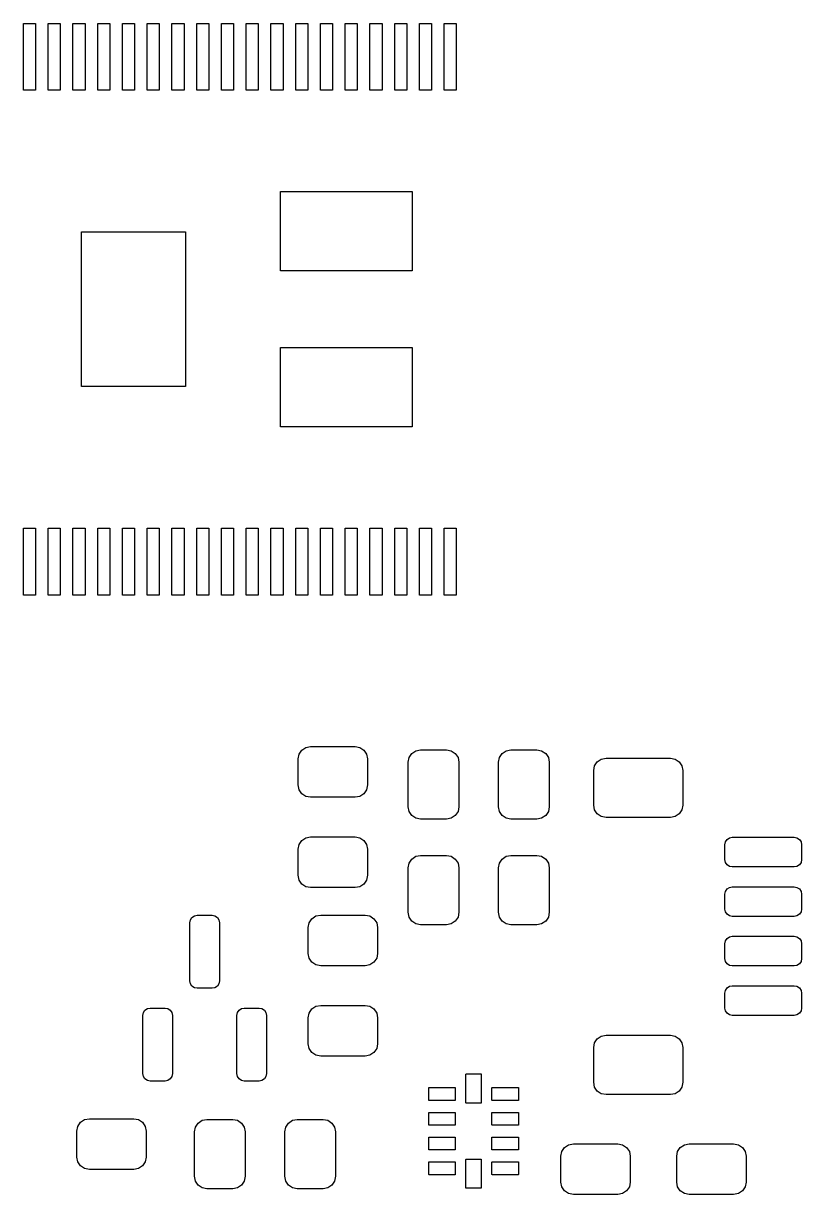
# Model space of a CAD drawing. Header units: millimetres. Extents: x 58.4 to 140.9, y -102.5 to -49.5.
# Drawn here: x 120.72 to 136.44, y -73.13 to -49.47 of the extents above; entities that cross this region are included whole.
import ezdxf

# ---------------------------------------------------------------- set-up
doc = ezdxf.new("R2010")
doc.units = ezdxf.units.MM
doc.layers.add('F.Paste', color=253, linetype='CONTINUOUS', true_color=0xb4a09a)

msp = doc.modelspace()

# ---------------------------------------------------------------- linework, layer by layer
at = {"layer": 'F.Paste', "linetype": 'CONTINUOUS'}
for p, q in [((120.722601, -50.82), (120.722601, -49.47)), ((120.722601, -49.47), (120.967401, -49.47)), ((120.967401, -49.47), (120.967401, -50.82)), ((121.2226, -50.82), (121.2226, -49.47)), ((121.2226, -49.47), (121.4674, -49.47)), ((121.4674, -49.47), (121.4674, -50.82)), ((121.722601, -50.82), (121.722601, -49.47)), ((121.722601, -49.47), (121.967401, -49.47)), ((121.967401, -49.47), (121.967401, -50.82)), ((122.2226, -50.82), (122.2226, -49.47)), ((122.2226, -49.47), (122.4674, -49.47)), ((122.4674, -49.47), (122.4674, -50.82)), ((122.722599, -50.82), (122.722599, -49.47)), ((122.722599, -49.47), (122.967399, -49.47)), ((122.967399, -49.47), (122.967399, -50.82)), ((123.222601, -50.82), (123.222601, -49.47)), ((123.222601, -49.47), (123.467401, -49.47)), ((123.467401, -49.47), (123.467401, -50.82)), ((123.7226, -50.82), (123.7226, -49.47)), ((123.7226, -49.47), (123.9674, -49.47)), ((123.9674, -49.47), (123.9674, -50.82)), ((124.222602, -50.82), (124.222602, -49.47)), ((124.222602, -49.47), (124.467402, -49.47)), ((124.467402, -49.47), (124.467402, -50.82)), ((124.7226, -50.82), (124.7226, -49.47)), ((124.7226, -49.47), (124.9674, -49.47)), ((124.9674, -49.47), (124.9674, -50.82)), ((125.2226, -50.82), (125.2226, -49.47)), ((125.2226, -49.47), (125.4674, -49.47)), ((125.4674, -49.47), (125.4674, -50.82)), ((125.722601, -50.82), (125.722601, -49.47)), ((125.722601, -49.47), (125.967401, -49.47)), ((125.967401, -49.47), (125.967401, -50.82)), ((126.2226, -50.82), (126.2226, -49.47)), ((126.2226, -49.47), (126.4674, -49.47)), ((126.4674, -49.47), (126.4674, -50.82)), ((126.722599, -50.82), (126.722599, -49.47)), ((126.722599, -49.47), (126.967399, -49.47)), ((126.967399, -49.47), (126.967399, -50.82)), ((127.222601, -50.82), (127.222601, -49.47)), ((127.222601, -49.47), (127.467401, -49.47)), ((127.467401, -49.47), (127.467401, -50.82)), ((127.7226, -50.82), (127.7226, -49.47)), ((127.7226, -49.47), (127.9674, -49.47)), ((127.9674, -49.47), (127.9674, -50.82)), ((128.222601, -50.82), (128.222601, -49.47)), ((128.222601, -49.47), (128.467401, -49.47)), ((128.467401, -49.47), (128.467401, -50.82)), ((128.7226, -50.82), (128.7226, -49.47)), ((128.7226, -49.47), (128.9674, -49.47)), ((128.9674, -49.47), (128.9674, -50.82)), ((129.222599, -50.82), (129.222599, -49.47)), ((129.222599, -49.47), (129.467399, -49.47)), ((129.467399, -49.47), (129.467399, -50.82)), ((120.967401, -50.82), (120.722601, -50.82)), ((121.4674, -50.82), (121.2226, -50.82)), ((121.967401, -50.82), (121.722601, -50.82)), ((122.4674, -50.82), (122.2226, -50.82)), ((122.967399, -50.82), (122.722599, -50.82)), ((123.467401, -50.82), (123.222601, -50.82)), ((123.9674, -50.82), (123.7226, -50.82)), ((124.467402, -50.82), (124.222602, -50.82)), ((124.9674, -50.82), (124.7226, -50.82)), ((125.4674, -50.82), (125.2226, -50.82)), ((125.967401, -50.82), (125.722601, -50.82)), ((126.4674, -50.82), (126.2226, -50.82)), ((126.967399, -50.82), (126.722599, -50.82)), ((127.467401, -50.82), (127.222601, -50.82)), ((127.9674, -50.82), (127.7226, -50.82)), ((128.467401, -50.82), (128.222601, -50.82)), ((128.9674, -50.82), (128.7226, -50.82)), ((129.467399, -50.82), (129.222599, -50.82)), ((125.913134, -54.471062), (125.913134, -52.86883)), ((125.913134, -52.86883), (128.577086, -52.86883)), ((128.577086, -52.86883), (128.577086, -54.471062)), ((121.89333, -56.8071), (121.89333, -53.6829)), ((121.89333, -53.6829), (123.99645, -53.6829)), ((123.99645, -53.6829), (123.99645, -56.8071)), ((128.577086, -54.471062), (125.913134, -54.471062)), ((125.913134, -57.62117), (125.913134, -56.018938)), ((125.913134, -56.018938), (128.577086, -56.018938)), ((128.577086, -56.018938), (128.577086, -57.62117)), ((123.99645, -56.8071), (121.89333, -56.8071)), ((128.577086, -57.62117), (125.913134, -57.62117)), ((120.722601, -61.02), (120.722601, -59.67)), ((120.722601, -59.67), (120.967401, -59.67)), ((120.967401, -59.67), (120.967401, -61.02)), ((121.2226, -61.02), (121.2226, -59.67)), ((121.2226, -59.67), (121.4674, -59.67)), ((121.4674, -59.67), (121.4674, -61.02)), ((121.722599, -61.02), (121.722599, -59.67)), ((121.722599, -59.67), (121.967399, -59.67)), ((121.967399, -59.67), (121.967399, -61.02)), ((122.2226, -61.02), (122.2226, -59.67)), ((122.2226, -59.67), (122.4674, -59.67)), ((122.4674, -59.67), (122.4674, -61.02)), ((122.722599, -61.02), (122.722599, -59.67)), ((122.722599, -59.67), (122.967399, -59.67)), ((122.967399, -59.67), (122.967399, -61.02)), ((123.222601, -61.02), (123.222601, -59.67)), ((123.222601, -59.67), (123.467401, -59.67)), ((123.467401, -59.67), (123.467401, -61.02)), ((123.7226, -61.02), (123.7226, -59.67)), ((123.7226, -59.67), (123.9674, -59.67)), ((123.9674, -59.67), (123.9674, -61.02)), ((124.222599, -61.02), (124.222599, -59.67)), ((124.222599, -59.67), (124.467399, -59.67)), ((124.467399, -59.67), (124.467399, -61.02)), ((124.7226, -61.02), (124.7226, -59.67)), ((124.7226, -59.67), (124.9674, -59.67)), ((124.9674, -59.67), (124.9674, -61.02)), ((125.2226, -61.02), (125.2226, -59.67)), ((125.2226, -59.67), (125.4674, -59.67)), ((125.4674, -59.67), (125.4674, -61.02)), ((125.722598, -61.02), (125.722598, -59.67)), ((125.722598, -59.67), (125.967398, -59.67)), ((125.967398, -59.67), (125.967398, -61.02)), ((126.2226, -61.02), (126.2226, -59.67)), ((126.2226, -59.67), (126.4674, -59.67)), ((126.4674, -59.67), (126.4674, -61.02)), ((126.722599, -61.02), (126.722599, -59.67)), ((126.722599, -59.67), (126.967399, -59.67)), ((126.967399, -59.67), (126.967399, -61.02)), ((127.222601, -61.02), (127.222601, -59.67)), ((127.222601, -59.67), (127.467401, -59.67)), ((127.467401, -59.67), (127.467401, -61.02)), ((127.7226, -61.02), (127.7226, -59.67)), ((127.7226, -59.67), (127.9674, -59.67)), ((127.9674, -59.67), (127.9674, -61.02)), ((128.222599, -61.02), (128.222599, -59.67)), ((128.222599, -59.67), (128.467399, -59.67)), ((128.467399, -59.67), (128.467399, -61.02)), ((128.7226, -61.02), (128.7226, -59.67)), ((128.7226, -59.67), (128.9674, -59.67)), ((128.9674, -59.67), (128.9674, -61.02)), ((129.222599, -61.02), (129.222599, -59.67)), ((129.222599, -59.67), (129.467399, -59.67)), ((129.467399, -59.67), (129.467399, -61.02)), ((120.967401, -61.02), (120.722601, -61.02)), ((121.4674, -61.02), (121.2226, -61.02)), ((121.967399, -61.02), (121.722599, -61.02)), ((122.4674, -61.02), (122.2226, -61.02)), ((122.967399, -61.02), (122.722599, -61.02)), ((123.467401, -61.02), (123.222601, -61.02)), ((123.9674, -61.02), (123.7226, -61.02)), ((124.467399, -61.02), (124.222599, -61.02)), ((124.9674, -61.02), (124.7226, -61.02)), ((125.4674, -61.02), (125.2226, -61.02)), ((125.967398, -61.02), (125.722598, -61.02)), ((126.4674, -61.02), (126.2226, -61.02)), ((126.967399, -61.02), (126.722599, -61.02)), ((127.467401, -61.02), (127.222601, -61.02)), ((127.9674, -61.02), (127.7226, -61.02)), ((128.467399, -61.02), (128.222599, -61.02)), ((128.9674, -61.02), (128.7226, -61.02)), ((129.467399, -61.02), (129.222599, -61.02)), ((126.347823, -64.154823), (126.428929, -64.10063)), ((126.428929, -64.10063), (126.5246, -64.0816)), ((126.5246, -64.0816), (127.4246, -64.0816)), ((127.4246, -64.0816), (127.520271, -64.10063)), ((127.520271, -64.10063), (127.601377, -64.154823)), ((126.2746, -64.3316), (126.29363, -64.235929)), ((126.2746, -64.8566), (126.2746, -64.3316)), ((126.29363, -64.235929), (126.347823, -64.154823)), ((127.601377, -64.154823), (127.65557, -64.235929)), ((127.65557, -64.235929), (127.6746, -64.3316)), ((127.6746, -64.3316), (127.6746, -64.8566)), ((128.496, -64.3962), (128.51503, -64.300529)), ((128.51503, -64.300529), (128.569223, -64.219423)), ((128.569223, -64.219423), (128.650329, -64.16523)), ((128.650329, -64.16523), (128.746, -64.1462)), ((128.746, -64.1462), (129.271, -64.1462)), ((129.271, -64.1462), (129.366671, -64.16523)), ((129.366671, -64.16523), (129.447777, -64.219423)), ((129.447777, -64.219423), (129.50197, -64.300529)), ((129.50197, -64.300529), (129.521, -64.3962)), ((130.321, -64.3962), (130.34003, -64.300529)), ((130.34003, -64.300529), (130.394223, -64.219423)), ((130.394223, -64.219423), (130.475329, -64.16523)), ((130.475329, -64.16523), (130.571, -64.1462)), ((130.571, -64.1462), (131.096, -64.1462)), ((131.096, -64.1462), (131.191671, -64.16523)), ((131.191671, -64.16523), (131.272777, -64.219423)), ((131.272777, -64.219423), (131.32697, -64.300529)), ((131.32697, -64.300529), (131.346, -64.3962)), ((132.315706, -64.387262), (132.396812, -64.333069)), ((132.396812, -64.333069), (132.492483, -64.314039)), ((132.492483, -64.314039), (133.792483, -64.314039)), ((133.792483, -64.314039), (133.888154, -64.333069)), ((133.888154, -64.333069), (133.96926, -64.387262)), ((128.496, -65.2962), (128.496, -64.3962)), ((129.521, -64.3962), (129.521, -65.2962)), ((130.321, -65.2962), (130.321, -64.3962)), ((131.346, -64.3962), (131.346, -65.2962)), ((132.242483, -64.564039), (132.261513, -64.468368)), ((132.242483, -65.264039), (132.242483, -64.564039)), ((132.261513, -64.468368), (132.315706, -64.387262)), ((133.96926, -64.387262), (134.023453, -64.468368)), ((134.023453, -64.468368), (134.042483, -64.564039)), ((134.042483, -64.564039), (134.042483, -65.264039)), ((126.29363, -64.952271), (126.2746, -64.8566)), ((126.347823, -65.033377), (126.29363, -64.952271)), ((126.428929, -65.08757), (126.347823, -65.033377)), ((127.601377, -65.033377), (127.520271, -65.08757)), ((127.65557, -64.952271), (127.601377, -65.033377)), ((127.6746, -64.8566), (127.65557, -64.952271)), ((126.5246, -65.1066), (126.428929, -65.08757)), ((127.4246, -65.1066), (126.5246, -65.1066)), ((127.520271, -65.08757), (127.4246, -65.1066)), ((128.51503, -65.391871), (128.496, -65.2962)), ((129.521, -65.2962), (129.50197, -65.391871)), ((130.34003, -65.391871), (130.321, -65.2962)), ((131.346, -65.2962), (131.32697, -65.391871)), ((132.261513, -65.35971), (132.242483, -65.264039)), ((134.042483, -65.264039), (134.023453, -65.35971)), ((128.569223, -65.472977), (128.51503, -65.391871)), ((128.650329, -65.52717), (128.569223, -65.472977)), ((128.746, -65.5462), (128.650329, -65.52717)), ((129.271, -65.5462), (128.746, -65.5462)), ((129.366671, -65.52717), (129.271, -65.5462)), ((129.447777, -65.472977), (129.366671, -65.52717)), ((129.50197, -65.391871), (129.447777, -65.472977)), ((130.394223, -65.472977), (130.34003, -65.391871)), ((130.475329, -65.52717), (130.394223, -65.472977)), ((130.571, -65.5462), (130.475329, -65.52717)), ((131.096, -65.5462), (130.571, -65.5462)), ((131.191671, -65.52717), (131.096, -65.5462)), ((131.272777, -65.472977), (131.191671, -65.52717)), ((131.32697, -65.391871), (131.272777, -65.472977)), ((132.315706, -65.440816), (132.261513, -65.35971)), ((132.396812, -65.495009), (132.315706, -65.440816)), ((132.492483, -65.514039), (132.396812, -65.495009)), ((133.792483, -65.514039), (132.492483, -65.514039)), ((133.888154, -65.495009), (133.792483, -65.514039)), ((133.96926, -65.440816), (133.888154, -65.495009)), ((134.023453, -65.35971), (133.96926, -65.440816)), ((126.29363, -66.060929), (126.347823, -65.979823)), ((126.347823, -65.979823), (126.428929, -65.92563)), ((126.428929, -65.92563), (126.5246, -65.9066)), ((126.5246, -65.9066), (127.4246, -65.9066)), ((127.4246, -65.9066), (127.520271, -65.92563)), ((127.520271, -65.92563), (127.601377, -65.979823)), ((127.601377, -65.979823), (127.65557, -66.060929)), ((134.892483, -66.064039), (134.903901, -66.006636)), ((134.903901, -66.006636), (134.936417, -65.957973)), ((134.936417, -65.957973), (134.98508, -65.925457)), ((134.98508, -65.925457), (135.042483, -65.914039)), ((135.042483, -65.914039), (136.292483, -65.914039)), ((136.292483, -65.914039), (136.349886, -65.925457)), ((136.349886, -65.925457), (136.398549, -65.957973)), ((136.398549, -65.957973), (136.431065, -66.006636)), ((136.431065, -66.006636), (136.442483, -66.064039)), ((126.2746, -66.1566), (126.29363, -66.060929)), ((126.2746, -66.6816), (126.2746, -66.1566)), ((127.65557, -66.060929), (127.6746, -66.1566)), ((127.6746, -66.1566), (127.6746, -66.6816)), ((134.892483, -66.364039), (134.892483, -66.064039)), ((136.442483, -66.064039), (136.442483, -66.364039)), ((128.496, -66.5298), (128.51503, -66.434129)), ((128.51503, -66.434129), (128.569223, -66.353023)), ((128.569223, -66.353023), (128.650329, -66.29883)), ((128.650329, -66.29883), (128.746, -66.2798)), ((128.746, -66.2798), (129.271, -66.2798)), ((129.271, -66.2798), (129.366671, -66.29883)), ((129.366671, -66.29883), (129.447777, -66.353023)), ((129.447777, -66.353023), (129.50197, -66.434129)), ((129.50197, -66.434129), (129.521, -66.5298)), ((130.321, -66.5298), (130.34003, -66.434129)), ((130.34003, -66.434129), (130.394223, -66.353023)), ((130.394223, -66.353023), (130.475329, -66.29883)), ((130.475329, -66.29883), (130.571, -66.2798)), ((130.571, -66.2798), (131.096, -66.2798)), ((131.096, -66.2798), (131.191671, -66.29883)), ((131.191671, -66.29883), (131.272777, -66.353023)), ((131.272777, -66.353023), (131.32697, -66.434129)), ((131.32697, -66.434129), (131.346, -66.5298)), ((134.903901, -66.421442), (134.892483, -66.364039)), ((134.936417, -66.470105), (134.903901, -66.421442)), ((134.98508, -66.502621), (134.936417, -66.470105)), ((136.398549, -66.470105), (136.349886, -66.502621)), ((136.431065, -66.421442), (136.398549, -66.470105)), ((136.442483, -66.364039), (136.431065, -66.421442)), ((126.29363, -66.777271), (126.2746, -66.6816)), ((127.6746, -66.6816), (127.65557, -66.777271)), ((128.496, -67.4298), (128.496, -66.5298)), ((129.521, -66.5298), (129.521, -67.4298)), ((130.321, -67.4298), (130.321, -66.5298)), ((131.346, -66.5298), (131.346, -67.4298)), ((135.042483, -66.514039), (134.98508, -66.502621)), ((136.292483, -66.514039), (135.042483, -66.514039)), ((136.349886, -66.502621), (136.292483, -66.514039)), ((126.347823, -66.858377), (126.29363, -66.777271)), ((126.428929, -66.91257), (126.347823, -66.858377)), ((126.5246, -66.9316), (126.428929, -66.91257)), ((127.4246, -66.9316), (126.5246, -66.9316)), ((127.520271, -66.91257), (127.4246, -66.9316)), ((127.601377, -66.858377), (127.520271, -66.91257)), ((127.65557, -66.777271), (127.601377, -66.858377)), ((134.903901, -67.006636), (134.936417, -66.957973)), ((134.936417, -66.957973), (134.98508, -66.925457)), ((134.98508, -66.925457), (135.042483, -66.914039)), ((135.042483, -66.914039), (136.292483, -66.914039)), ((136.292483, -66.914039), (136.349886, -66.925457)), ((136.349886, -66.925457), (136.398549, -66.957973)), ((136.398549, -66.957973), (136.431065, -67.006636)), ((134.892483, -67.064039), (134.903901, -67.006636)), ((134.892483, -67.364039), (134.892483, -67.064039)), ((136.431065, -67.006636), (136.442483, -67.064039)), ((136.442483, -67.064039), (136.442483, -67.364039)), ((128.51503, -67.525471), (128.496, -67.4298)), ((129.521, -67.4298), (129.50197, -67.525471)), ((130.34003, -67.525471), (130.321, -67.4298)), ((131.346, -67.4298), (131.32697, -67.525471)), ((134.903901, -67.421442), (134.892483, -67.364039)), ((134.936417, -67.470105), (134.903901, -67.421442)), ((136.431065, -67.421442), (136.398549, -67.470105)), ((136.442483, -67.364039), (136.431065, -67.421442)), ((124.0838, -67.6392), (124.095218, -67.581797)), ((124.0838, -68.8142), (124.0838, -67.6392)), ((124.095218, -67.581797), (124.127734, -67.533134)), ((124.127734, -67.533134), (124.176397, -67.500618)), ((124.176397, -67.500618), (124.2338, -67.4892)), ((124.2338, -67.4892), (124.5338, -67.4892)), ((124.5338, -67.4892), (124.591203, -67.500618)), ((124.591203, -67.500618), (124.639866, -67.533134)), ((124.639866, -67.533134), (124.672382, -67.581797)), ((124.672382, -67.581797), (124.6838, -67.6392)), ((124.6838, -67.6392), (124.6838, -68.8142)), ((126.4778, -67.7352), (126.49683, -67.639529)), ((126.49683, -67.639529), (126.551023, -67.558423)), ((126.551023, -67.558423), (126.632129, -67.50423)), ((126.632129, -67.50423), (126.7278, -67.4852)), ((126.7278, -67.4852), (127.6278, -67.4852)), ((127.6278, -67.4852), (127.723471, -67.50423)), ((127.723471, -67.50423), (127.804577, -67.558423)), ((127.804577, -67.558423), (127.85877, -67.639529)), ((127.85877, -67.639529), (127.8778, -67.7352)), ((128.569223, -67.606577), (128.51503, -67.525471)), ((128.650329, -67.66077), (128.569223, -67.606577)), ((128.746, -67.6798), (128.650329, -67.66077)), ((129.366671, -67.66077), (129.271, -67.6798)), ((129.447777, -67.606577), (129.366671, -67.66077)), ((129.50197, -67.525471), (129.447777, -67.606577)), ((130.394223, -67.606577), (130.34003, -67.525471)), ((130.475329, -67.66077), (130.394223, -67.606577)), ((130.571, -67.6798), (130.475329, -67.66077)), ((131.191671, -67.66077), (131.096, -67.6798)), ((131.272777, -67.606577), (131.191671, -67.66077)), ((131.32697, -67.525471), (131.272777, -67.606577)), ((134.98508, -67.502621), (134.936417, -67.470105)), ((135.042483, -67.514039), (134.98508, -67.502621)), ((136.292483, -67.514039), (135.042483, -67.514039)), ((136.349886, -67.502621), (136.292483, -67.514039)), ((136.398549, -67.470105), (136.349886, -67.502621)), ((126.4778, -68.2602), (126.4778, -67.7352)), ((127.8778, -67.7352), (127.8778, -68.2602)), ((129.271, -67.6798), (128.746, -67.6798)), ((131.096, -67.6798), (130.571, -67.6798)), ((134.892483, -68.064039), (134.903901, -68.006636)), ((134.892483, -68.364039), (134.892483, -68.064039)), ((134.903901, -68.006636), (134.936417, -67.957973)), ((134.936417, -67.957973), (134.98508, -67.925457)), ((134.98508, -67.925457), (135.042483, -67.914039)), ((135.042483, -67.914039), (136.292483, -67.914039)), ((136.292483, -67.914039), (136.349886, -67.925457)), ((136.349886, -67.925457), (136.398549, -67.957973)), ((136.398549, -67.957973), (136.431065, -68.006636)), ((136.431065, -68.006636), (136.442483, -68.064039)), ((136.442483, -68.064039), (136.442483, -68.364039)), ((126.49683, -68.355871), (126.4778, -68.2602)), ((126.551023, -68.436977), (126.49683, -68.355871)), ((127.85877, -68.355871), (127.804577, -68.436977)), ((127.8778, -68.2602), (127.85877, -68.355871)), ((134.903901, -68.421442), (134.892483, -68.364039)), ((136.442483, -68.364039), (136.431065, -68.421442)), ((126.632129, -68.49117), (126.551023, -68.436977)), ((126.7278, -68.5102), (126.632129, -68.49117)), ((127.6278, -68.5102), (126.7278, -68.5102)), ((127.723471, -68.49117), (127.6278, -68.5102)), ((127.804577, -68.436977), (127.723471, -68.49117)), ((134.936417, -68.470105), (134.903901, -68.421442)), ((134.98508, -68.502621), (134.936417, -68.470105)), ((135.042483, -68.514039), (134.98508, -68.502621)), ((136.292483, -68.514039), (135.042483, -68.514039)), ((136.349886, -68.502621), (136.292483, -68.514039)), ((136.398549, -68.470105), (136.349886, -68.502621)), ((136.431065, -68.421442), (136.398549, -68.470105)), ((124.095218, -68.871603), (124.0838, -68.8142)), ((124.6838, -68.8142), (124.672382, -68.871603)), ((124.127734, -68.920266), (124.095218, -68.871603)), ((124.176397, -68.952782), (124.127734, -68.920266)), ((124.2338, -68.9642), (124.176397, -68.952782)), ((124.5338, -68.9642), (124.2338, -68.9642)), ((124.591203, -68.952782), (124.5338, -68.9642)), ((124.639866, -68.920266), (124.591203, -68.952782)), ((124.672382, -68.871603), (124.639866, -68.920266)), ((134.892483, -69.064039), (134.903901, -69.006636)), ((134.892483, -69.364039), (134.892483, -69.064039)), ((134.903901, -69.006636), (134.936417, -68.957973)), ((134.936417, -68.957973), (134.98508, -68.925457)), ((134.98508, -68.925457), (135.042483, -68.914039)), ((135.042483, -68.914039), (136.292483, -68.914039)), ((136.292483, -68.914039), (136.349886, -68.925457)), ((136.349886, -68.925457), (136.398549, -68.957973)), ((136.398549, -68.957973), (136.431065, -69.006636)), ((136.431065, -69.006636), (136.442483, -69.064039)), ((136.442483, -69.064039), (136.442483, -69.364039)), ((126.551023, -69.383423), (126.632129, -69.32923)), ((126.632129, -69.32923), (126.7278, -69.3102)), ((126.7278, -69.3102), (127.6278, -69.3102)), ((127.6278, -69.3102), (127.723471, -69.32923)), ((127.723471, -69.32923), (127.804577, -69.383423)), ((123.1338, -69.5142), (123.145218, -69.456797)), ((123.1338, -70.6892), (123.1338, -69.5142)), ((123.145218, -69.456797), (123.177734, -69.408134)), ((123.177734, -69.408134), (123.226397, -69.375618)), ((123.226397, -69.375618), (123.2838, -69.3642)), ((123.2838, -69.3642), (123.5838, -69.3642)), ((123.5838, -69.3642), (123.641203, -69.375618)), ((123.641203, -69.375618), (123.689866, -69.408134)), ((123.689866, -69.408134), (123.722382, -69.456797)), ((123.722382, -69.456797), (123.7338, -69.5142)), ((123.7338, -69.5142), (123.7338, -70.6892)), ((125.0338, -69.5142), (125.045218, -69.456797)), ((125.0338, -70.6892), (125.0338, -69.5142)), ((125.045218, -69.456797), (125.077734, -69.408134)), ((125.077734, -69.408134), (125.126397, -69.375618)), ((125.126397, -69.375618), (125.1838, -69.3642)), ((125.1838, -69.3642), (125.4838, -69.3642)), ((125.4838, -69.3642), (125.541203, -69.375618)), ((125.541203, -69.375618), (125.589866, -69.408134)), ((125.589866, -69.408134), (125.622382, -69.456797)), ((125.622382, -69.456797), (125.6338, -69.5142)), ((125.6338, -69.5142), (125.6338, -70.6892)), ((126.4778, -69.5602), (126.49683, -69.464529)), ((126.4778, -70.0852), (126.4778, -69.5602)), ((126.49683, -69.464529), (126.551023, -69.383423)), ((127.804577, -69.383423), (127.85877, -69.464529)), ((127.85877, -69.464529), (127.8778, -69.5602)), ((127.8778, -69.5602), (127.8778, -70.0852)), ((134.903901, -69.421442), (134.892483, -69.364039)), ((134.936417, -69.470105), (134.903901, -69.421442)), ((134.98508, -69.502621), (134.936417, -69.470105)), ((135.042483, -69.514039), (134.98508, -69.502621)), ((136.292483, -69.514039), (135.042483, -69.514039)), ((136.349886, -69.502621), (136.292483, -69.514039)), ((136.398549, -69.470105), (136.349886, -69.502621)), ((136.431065, -69.421442), (136.398549, -69.470105)), ((136.442483, -69.364039), (136.431065, -69.421442)), ((132.261513, -70.068368), (132.315706, -69.987262)), ((132.315706, -69.987262), (132.396812, -69.933069)), ((132.396812, -69.933069), (132.492483, -69.914039)), ((132.492483, -69.914039), (133.792483, -69.914039)), ((133.792483, -69.914039), (133.888154, -69.933069)), ((133.888154, -69.933069), (133.96926, -69.987262)), ((133.96926, -69.987262), (134.023453, -70.068368)), ((126.49683, -70.180871), (126.4778, -70.0852)), ((126.551023, -70.261977), (126.49683, -70.180871)), ((126.632129, -70.31617), (126.551023, -70.261977)), ((127.804577, -70.261977), (127.723471, -70.31617)), ((127.85877, -70.180871), (127.804577, -70.261977)), ((127.8778, -70.0852), (127.85877, -70.180871)), ((132.242483, -70.164039), (132.261513, -70.068368)), ((132.242483, -70.864039), (132.242483, -70.164039)), ((134.023453, -70.068368), (134.042483, -70.164039)), ((134.042483, -70.164039), (134.042483, -70.864039)), ((126.7278, -70.3352), (126.632129, -70.31617)), ((127.6278, -70.3352), (126.7278, -70.3352)), ((127.723471, -70.31617), (127.6278, -70.3352)), ((123.145218, -70.746603), (123.1338, -70.6892)), ((123.177734, -70.795266), (123.145218, -70.746603)), ((123.722382, -70.746603), (123.689866, -70.795266)), ((123.7338, -70.6892), (123.722382, -70.746603)), ((125.045218, -70.746603), (125.0338, -70.6892)), ((125.077734, -70.795266), (125.045218, -70.746603)), ((125.622382, -70.746603), (125.589866, -70.795266)), ((125.6338, -70.6892), (125.622382, -70.746603)), ((129.662597, -70.701297), (129.664061, -70.697761)), ((129.662597, -71.281297), (129.662597, -70.701297)), ((129.664061, -70.697761), (129.667597, -70.696297)), ((129.667597, -70.696297), (129.967597, -70.696297)), ((129.967597, -70.696297), (129.971133, -70.697761)), ((129.971133, -70.697761), (129.972597, -70.701297)), ((129.972597, -70.701297), (129.972597, -71.281297)), ((123.226397, -70.827782), (123.177734, -70.795266)), ((123.2838, -70.8392), (123.226397, -70.827782)), ((123.5838, -70.8392), (123.2838, -70.8392)), ((123.641203, -70.827782), (123.5838, -70.8392)), ((123.689866, -70.795266), (123.641203, -70.827782)), ((125.126397, -70.827782), (125.077734, -70.795266)), ((125.1838, -70.8392), (125.126397, -70.827782)), ((125.4838, -70.8392), (125.1838, -70.8392)), ((125.541203, -70.827782), (125.4838, -70.8392)), ((125.589866, -70.795266), (125.541203, -70.827782)), ((128.912597, -70.976297), (128.914061, -70.972761)), ((128.912597, -71.226297), (128.912597, -70.976297)), ((128.914061, -70.972761), (128.917597, -70.971297)), ((128.917597, -70.971297), (129.442597, -70.971297)), ((129.442597, -70.971297), (129.446133, -70.972761)), ((129.446133, -70.972761), (129.447597, -70.976297)), ((129.447597, -70.976297), (129.447597, -71.226297)), ((130.187597, -70.976297), (130.189061, -70.972761)), ((130.187597, -71.226297), (130.187597, -70.976297)), ((130.189061, -70.972761), (130.192597, -70.971297)), ((130.192597, -70.971297), (130.717597, -70.971297)), ((130.717597, -70.971297), (130.721133, -70.972761)), ((130.721133, -70.972761), (130.722597, -70.976297)), ((130.722597, -70.976297), (130.722597, -71.226297)), ((132.261513, -70.95971), (132.242483, -70.864039)), ((132.315706, -71.040816), (132.261513, -70.95971)), ((134.023453, -70.95971), (133.96926, -71.040816)), ((134.042483, -70.864039), (134.023453, -70.95971)), ((132.396812, -71.095009), (132.315706, -71.040816)), ((132.492483, -71.114039), (132.396812, -71.095009)), ((133.792483, -71.114039), (132.492483, -71.114039)), ((133.888154, -71.095009), (133.792483, -71.114039)), ((133.96926, -71.040816), (133.888154, -71.095009)), ((128.914061, -71.229833), (128.912597, -71.226297)), ((128.917597, -71.231297), (128.914061, -71.229833)), ((129.442597, -71.231297), (128.917597, -71.231297)), ((129.446133, -71.229833), (129.442597, -71.231297)), ((129.447597, -71.226297), (129.446133, -71.229833)), ((129.664061, -71.284833), (129.662597, -71.281297)), ((129.667597, -71.286297), (129.664061, -71.284833)), ((129.967597, -71.286297), (129.667597, -71.286297)), ((129.971133, -71.284833), (129.967597, -71.286297)), ((129.972597, -71.281297), (129.971133, -71.284833)), ((130.189061, -71.229833), (130.187597, -71.226297)), ((130.192597, -71.231297), (130.189061, -71.229833)), ((130.717597, -71.231297), (130.192597, -71.231297)), ((130.721133, -71.229833), (130.717597, -71.231297)), ((130.722597, -71.226297), (130.721133, -71.229833)), ((121.82323, -71.754329), (121.877423, -71.673223)), ((121.877423, -71.673223), (121.958529, -71.61903)), ((121.958529, -71.61903), (122.0542, -71.6)), ((122.0542, -71.6), (122.9542, -71.6)), ((122.9542, -71.6), (123.049871, -71.61903)), ((123.049871, -71.61903), (123.130977, -71.673223)), ((123.130977, -71.673223), (123.18517, -71.754329)), ((124.19703, -71.768129), (124.251223, -71.687023)), ((124.251223, -71.687023), (124.332329, -71.63283)), ((124.332329, -71.63283), (124.428, -71.6138)), ((124.428, -71.6138), (124.953, -71.6138)), ((124.953, -71.6138), (125.048671, -71.63283)), ((125.048671, -71.63283), (125.129777, -71.687023)), ((125.129777, -71.687023), (125.18397, -71.768129)), ((126.02203, -71.768129), (126.076223, -71.687023)), ((126.076223, -71.687023), (126.157329, -71.63283)), ((126.157329, -71.63283), (126.253, -71.6138)), ((126.253, -71.6138), (126.778, -71.6138)), ((126.778, -71.6138), (126.873671, -71.63283)), ((126.873671, -71.63283), (126.954777, -71.687023)), ((126.954777, -71.687023), (127.00897, -71.768129)), ((128.912597, -71.476297), (128.914061, -71.472761)), ((128.912597, -71.726297), (128.912597, -71.476297)), ((128.914061, -71.472761), (128.917597, -71.471297)), ((128.917597, -71.471297), (129.442597, -71.471297)), ((129.442597, -71.471297), (129.446133, -71.472761)), ((129.446133, -71.472761), (129.447597, -71.476297)), ((129.447597, -71.476297), (129.447597, -71.726297)), ((130.187597, -71.476297), (130.189061, -71.472761)), ((130.187597, -71.726297), (130.187597, -71.476297)), ((130.189061, -71.472761), (130.192597, -71.471297)), ((130.192597, -71.471297), (130.717597, -71.471297)), ((130.717597, -71.471297), (130.721133, -71.472761)), ((130.721133, -71.472761), (130.722597, -71.476297)), ((130.722597, -71.476297), (130.722597, -71.726297)), ((121.8042, -71.85), (121.82323, -71.754329)), ((121.8042, -72.375), (121.8042, -71.85)), ((123.18517, -71.754329), (123.2042, -71.85)), ((123.2042, -71.85), (123.2042, -72.375)), ((124.178, -71.8638), (124.19703, -71.768129)), ((124.178, -72.7638), (124.178, -71.8638)), ((125.18397, -71.768129), (125.203, -71.8638)), ((125.203, -71.8638), (125.203, -72.7638)), ((126.003, -71.8638), (126.02203, -71.768129)), ((126.003, -72.7638), (126.003, -71.8638)), ((127.00897, -71.768129), (127.028, -71.8638)), ((127.028, -71.8638), (127.028, -72.7638)), ((128.914061, -71.729833), (128.912597, -71.726297)), ((128.917597, -71.731297), (128.914061, -71.729833)), ((129.442597, -71.731297), (128.917597, -71.731297)), ((129.446133, -71.729833), (129.442597, -71.731297)), ((129.447597, -71.726297), (129.446133, -71.729833)), ((130.189061, -71.729833), (130.187597, -71.726297)), ((130.192597, -71.731297), (130.189061, -71.729833)), ((130.717597, -71.731297), (130.192597, -71.731297)), ((130.721133, -71.729833), (130.717597, -71.731297)), ((130.722597, -71.726297), (130.721133, -71.729833)), ((128.912597, -71.976297), (128.914061, -71.972761)), ((128.912597, -72.226297), (128.912597, -71.976297)), ((128.914061, -71.972761), (128.917597, -71.971297)), ((128.917597, -71.971297), (129.442597, -71.971297)), ((129.442597, -71.971297), (129.446133, -71.972761)), ((129.446133, -71.972761), (129.447597, -71.976297)), ((129.447597, -71.976297), (129.447597, -72.226297)), ((130.187597, -71.976297), (130.189061, -71.972761)), ((130.187597, -72.226297), (130.187597, -71.976297)), ((130.189061, -71.972761), (130.192597, -71.971297)), ((130.192597, -71.971297), (130.717597, -71.971297)), ((130.717597, -71.971297), (130.721133, -71.972761)), ((130.721133, -71.972761), (130.722597, -71.976297)), ((130.722597, -71.976297), (130.722597, -72.226297)), ((131.655423, -72.181223), (131.736529, -72.12703)), ((131.736529, -72.12703), (131.8322, -72.108)), ((131.8322, -72.108), (132.7322, -72.108)), ((132.7322, -72.108), (132.827871, -72.12703)), ((132.827871, -72.12703), (132.908977, -72.181223)), ((133.993223, -72.181223), (134.074329, -72.12703)), ((134.074329, -72.12703), (134.17, -72.108)), ((134.17, -72.108), (135.07, -72.108)), ((135.07, -72.108), (135.165671, -72.12703)), ((135.165671, -72.12703), (135.246777, -72.181223)), ((121.82323, -72.470671), (121.8042, -72.375)), ((123.2042, -72.375), (123.18517, -72.470671)), ((128.914061, -72.229833), (128.912597, -72.226297)), ((128.917597, -72.231297), (128.914061, -72.229833)), ((129.442597, -72.231297), (128.917597, -72.231297)), ((129.446133, -72.229833), (129.442597, -72.231297)), ((129.447597, -72.226297), (129.446133, -72.229833)), ((130.189061, -72.229833), (130.187597, -72.226297)), ((130.192597, -72.231297), (130.189061, -72.229833)), ((130.717597, -72.231297), (130.192597, -72.231297)), ((130.721133, -72.229833), (130.717597, -72.231297)), ((130.722597, -72.226297), (130.721133, -72.229833)), ((131.5822, -72.358), (131.60123, -72.262329)), ((131.5822, -72.883), (131.5822, -72.358)), ((131.60123, -72.262329), (131.655423, -72.181223)), ((132.908977, -72.181223), (132.96317, -72.262329)), ((132.96317, -72.262329), (132.9822, -72.358)), ((132.9822, -72.358), (132.9822, -72.883)), ((133.92, -72.358), (133.93903, -72.262329)), ((133.92, -72.883), (133.92, -72.358)), ((133.93903, -72.262329), (133.993223, -72.181223)), ((135.246777, -72.181223), (135.30097, -72.262329)), ((135.30097, -72.262329), (135.32, -72.358)), ((135.32, -72.358), (135.32, -72.883)), ((121.877423, -72.551777), (121.82323, -72.470671)), ((121.958529, -72.60597), (121.877423, -72.551777)), ((122.0542, -72.625), (121.958529, -72.60597)), ((122.9542, -72.625), (122.0542, -72.625)), ((123.049871, -72.60597), (122.9542, -72.625)), ((123.130977, -72.551777), (123.049871, -72.60597)), ((123.18517, -72.470671), (123.130977, -72.551777)), ((128.912597, -72.476297), (128.914061, -72.472761)), ((128.912597, -72.726297), (128.912597, -72.476297)), ((128.914061, -72.472761), (128.917597, -72.471297)), ((128.917597, -72.471297), (129.442597, -72.471297)), ((129.442597, -72.471297), (129.446133, -72.472761)), ((129.446133, -72.472761), (129.447597, -72.476297)), ((129.447597, -72.476297), (129.447597, -72.726297)), ((129.662597, -72.421297), (129.664061, -72.417761)), ((129.662597, -73.001297), (129.662597, -72.421297)), ((129.664061, -72.417761), (129.667597, -72.416297)), ((129.667597, -72.416297), (129.967597, -72.416297)), ((129.967597, -72.416297), (129.971133, -72.417761)), ((129.971133, -72.417761), (129.972597, -72.421297)), ((129.972597, -72.421297), (129.972597, -73.001297)), ((130.187597, -72.476297), (130.189061, -72.472761)), ((130.187597, -72.726297), (130.187597, -72.476297)), ((130.189061, -72.472761), (130.192597, -72.471297)), ((130.192597, -72.471297), (130.717597, -72.471297)), ((130.717597, -72.471297), (130.721133, -72.472761)), ((130.721133, -72.472761), (130.722597, -72.476297)), ((130.722597, -72.476297), (130.722597, -72.726297)), ((124.19703, -72.859471), (124.178, -72.7638)), ((124.251223, -72.940577), (124.19703, -72.859471)), ((125.18397, -72.859471), (125.129777, -72.940577)), ((125.203, -72.7638), (125.18397, -72.859471)), ((126.02203, -72.859471), (126.003, -72.7638)), ((126.076223, -72.940577), (126.02203, -72.859471)), ((127.00897, -72.859471), (126.954777, -72.940577)), ((127.028, -72.7638), (127.00897, -72.859471)), ((128.914061, -72.729833), (128.912597, -72.726297)), ((128.917597, -72.731297), (128.914061, -72.729833)), ((129.442597, -72.731297), (128.917597, -72.731297)), ((129.446133, -72.729833), (129.442597, -72.731297)), ((129.447597, -72.726297), (129.446133, -72.729833)), ((130.189061, -72.729833), (130.187597, -72.726297)), ((130.192597, -72.731297), (130.189061, -72.729833)), ((130.717597, -72.731297), (130.192597, -72.731297)), ((130.721133, -72.729833), (130.717597, -72.731297)), ((130.722597, -72.726297), (130.721133, -72.729833)), ((124.332329, -72.99477), (124.251223, -72.940577)), ((124.428, -73.0138), (124.332329, -72.99477)), ((124.953, -73.0138), (124.428, -73.0138)), ((125.048671, -72.99477), (124.953, -73.0138)), ((125.129777, -72.940577), (125.048671, -72.99477)), ((126.157329, -72.99477), (126.076223, -72.940577)), ((126.253, -73.0138), (126.157329, -72.99477)), ((126.778, -73.0138), (126.253, -73.0138)), ((126.873671, -72.99477), (126.778, -73.0138)), ((126.954777, -72.940577), (126.873671, -72.99477)), ((129.664061, -73.004833), (129.662597, -73.001297)), ((129.667597, -73.006297), (129.664061, -73.004833)), ((129.967597, -73.006297), (129.667597, -73.006297)), ((129.971133, -73.004833), (129.967597, -73.006297)), ((129.972597, -73.001297), (129.971133, -73.004833)), ((131.60123, -72.978671), (131.5822, -72.883)), ((131.655423, -73.059777), (131.60123, -72.978671)), ((131.736529, -73.11397), (131.655423, -73.059777)), ((131.8322, -73.133), (131.736529, -73.11397)), ((132.827871, -73.11397), (132.7322, -73.133)), ((132.908977, -73.059777), (132.827871, -73.11397)), ((132.96317, -72.978671), (132.908977, -73.059777)), ((132.9822, -72.883), (132.96317, -72.978671)), ((133.93903, -72.978671), (133.92, -72.883)), ((133.993223, -73.059777), (133.93903, -72.978671)), ((134.074329, -73.11397), (133.993223, -73.059777)), ((134.17, -73.133), (134.074329, -73.11397)), ((135.165671, -73.11397), (135.07, -73.133)), ((135.246777, -73.059777), (135.165671, -73.11397)), ((135.30097, -72.978671), (135.246777, -73.059777)), ((135.32, -72.883), (135.30097, -72.978671)), ((132.7322, -73.133), (131.8322, -73.133)), ((135.07, -73.133), (134.17, -73.133))]:
    msp.add_line(p, q, dxfattribs=at)

doc.saveas('drawing.dxf')
